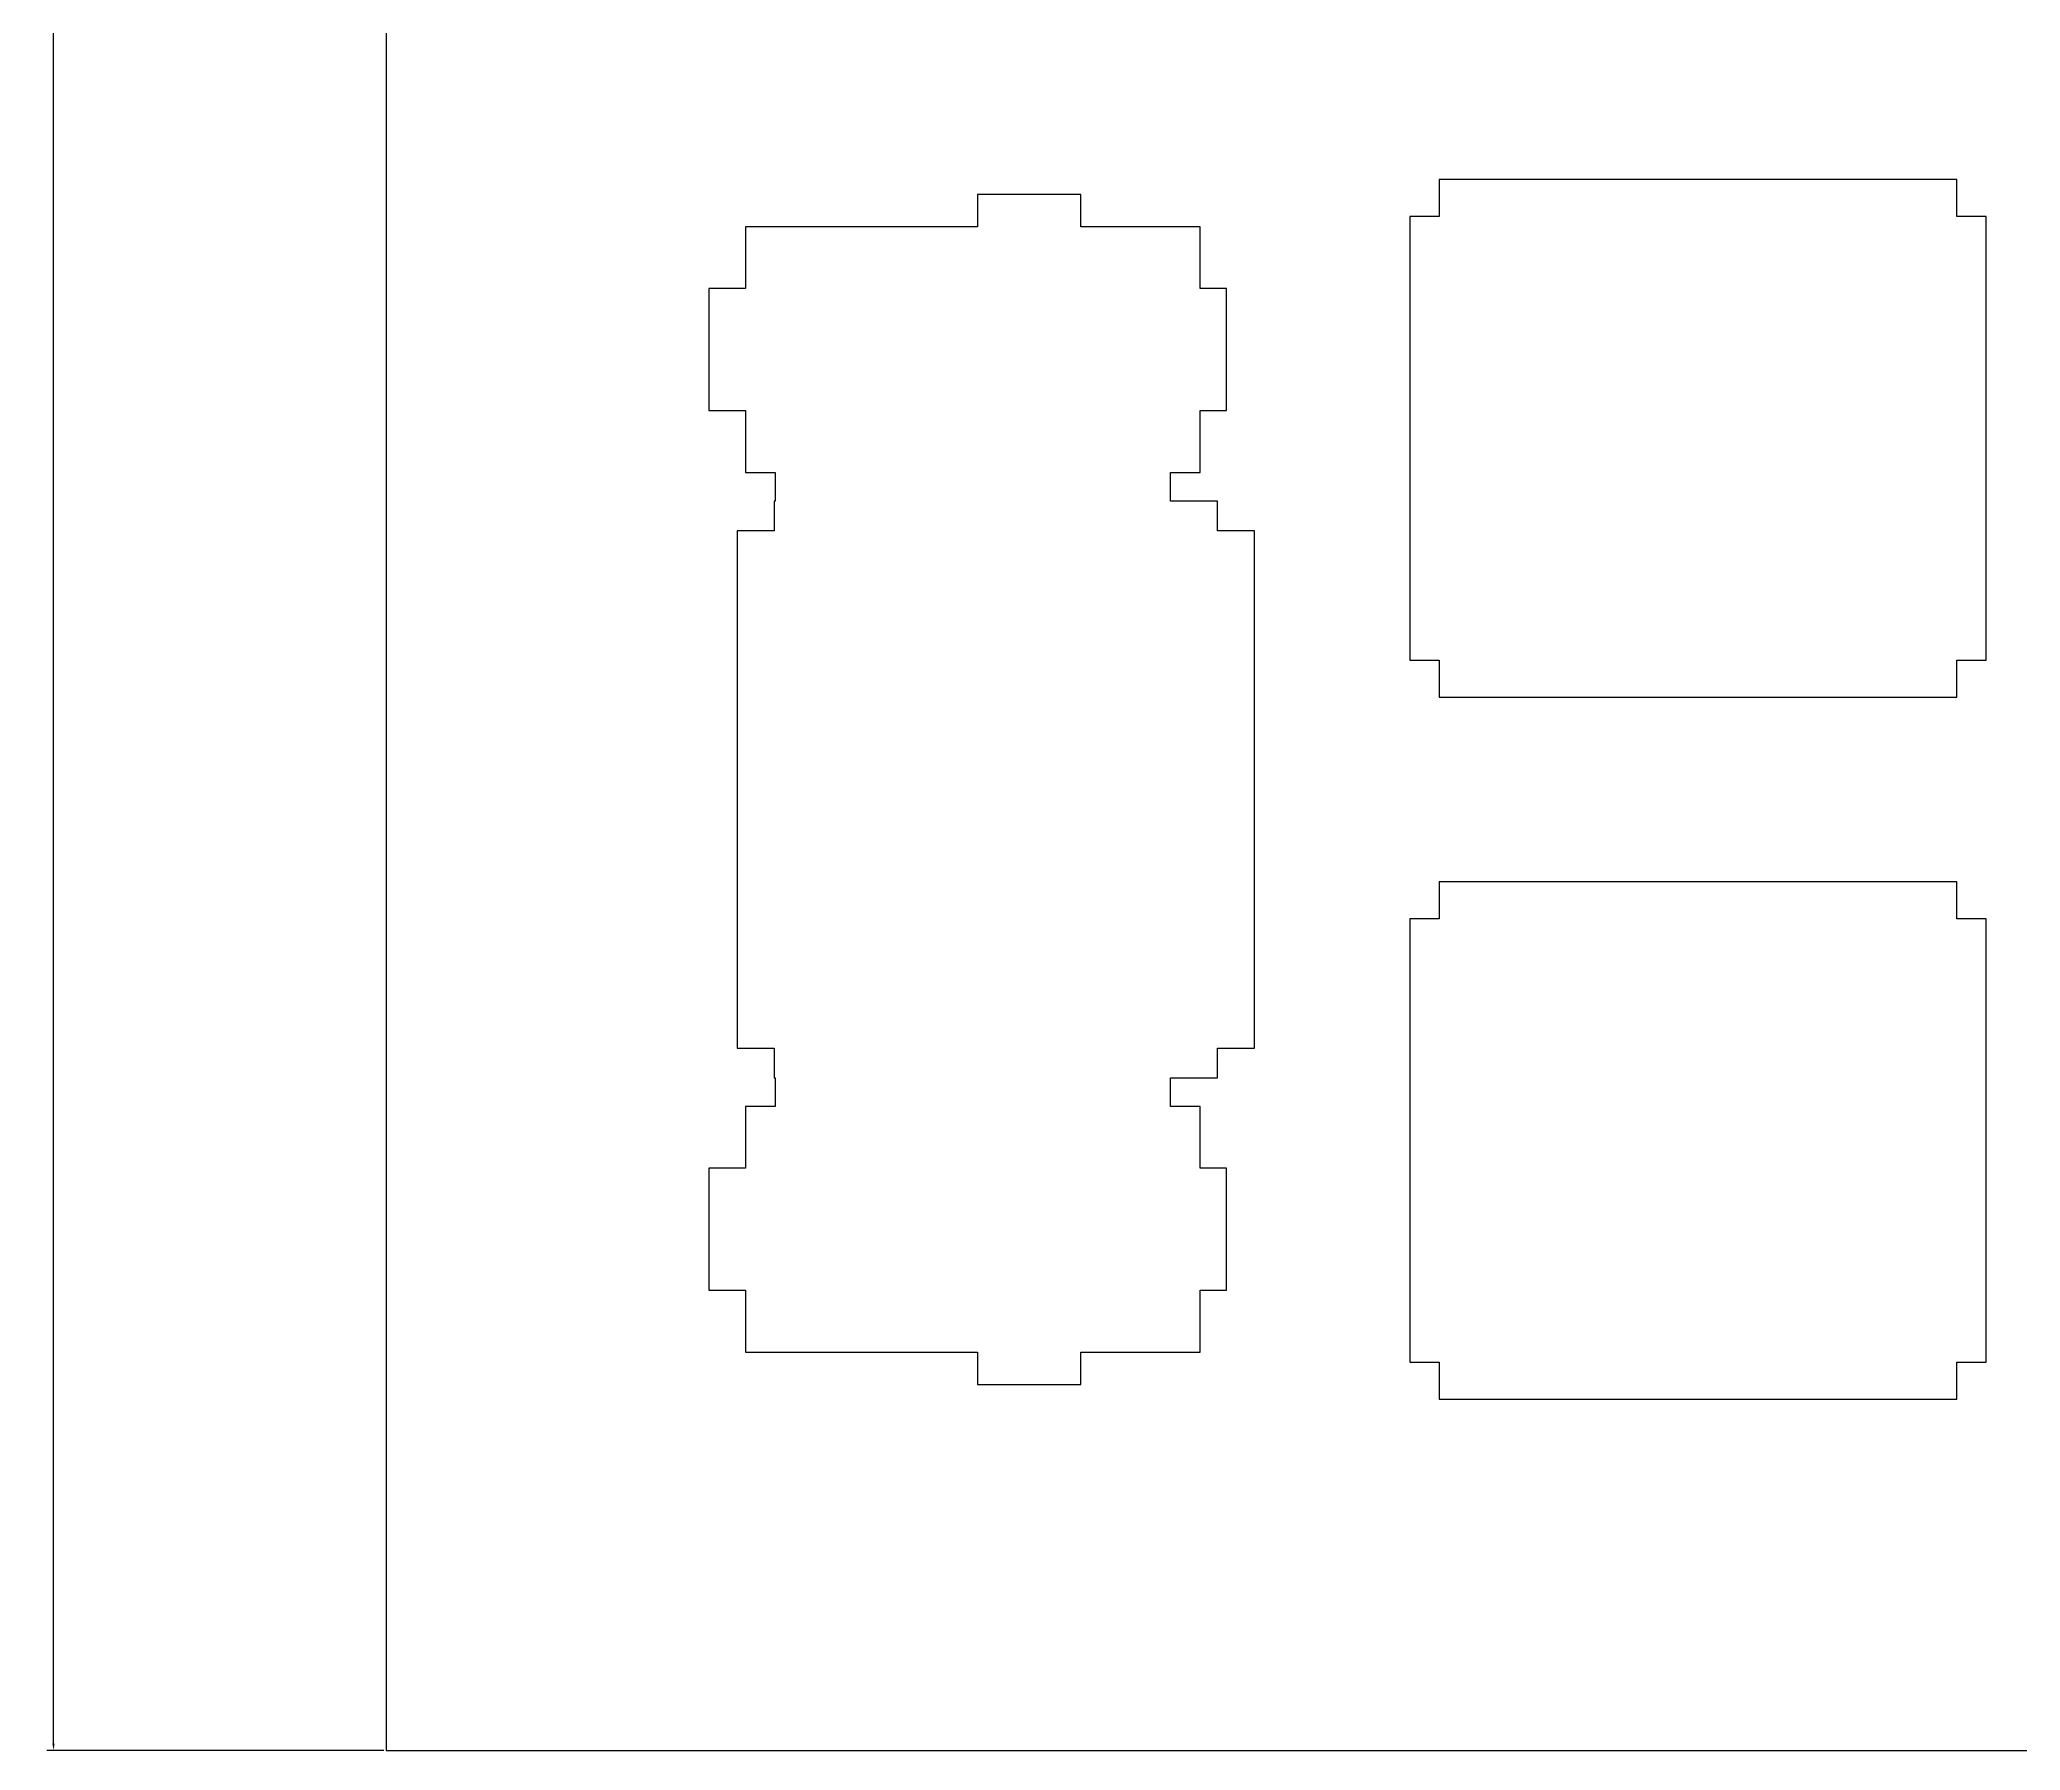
# Model space of a CAD drawing. Header units: inches. Extents: x -0.4 to 15.5, y 0 to 4.8.
# Drawn here: x -0.369 to 1.741, y 0 to 1.822 of the extents above; entities that cross this region are included whole.
import ezdxf

# ---------------------------------------------------------------- set-up
doc = ezdxf.new("R2010")
doc.units = ezdxf.units.IN
doc.header["$LTSCALE"] = 0.03937
doc.header["$MEASUREMENT"] = 0
doc.layers.get('0').update_dxf_attribs({"linetype": 'CONTINUOUS'})
doc.layers.get('Defpoints').update_dxf_attribs({"linetype": 'CONTINUOUS'})
doc.layers.add('LAYER1', color=7, linetype='CONTINUOUS')
doc.dimstyles.get("Standard").update_dxf_attribs({"dimtxt": 0.007087, "dimasz": 0.007087, "dimexe": 0.007087, "dimexo": 0.002461, "dimgap": 0.003543, "dimtad": 0, "dimtih": 1, "dimtoh": 1, "dimdec": 4, "dimzin": 0, "dimdsep": 46, "dimtxsty": 'Standard', "dimcen": 0.003543, "dimadec": 0, "dimazin": 0, "dimtfac": 1, "dimtdec": 4, "dimtofl": 0, "dimtmove": 0, "dimatfit": 3, "dimfxl": 0.03937, "dimtolj": 1, "dimtzin": 0, "dimarcsym": 0})

# ---------------------------------------------------------------- blocks, each defined once
blk = doc.blocks.new('*D1')
at = {"color": 0, "linetype": 'Continuous', "lineweight": -2, "transparency": 16777216}
for p, q in [((-0.0025, 4.2913), (-0.3614, 4.2913)), ((-0.3543, 4.2843), (-0.3543, 2.1528)), ((-0.3543, 0.0071), (-0.3543, 2.1386)), ((-0.0025, 0), (-0.3614, 0))]:
    blk.add_line(p, q, dxfattribs=at)
at = {"color": 0, "linetype": 'Continuous', "transparency": 16777216}
for points in [[(-0.3555, 4.2843), (-0.3531, 4.2843), (-0.3543, 4.2913)], [(-0.3555, 0.0071), (-0.3531, 0.0071), (-0.3543, 0)]]:
    blk.add_solid(points, dxfattribs=at)
at = {"layer": 'Defpoints', "color": 0, "linetype": 'Continuous', "transparency": 16777216}
for p in [(0, 4.2913), (-0.3543, 0), (0, 0)]:
    blk.add_point(p, dxfattribs=at)
at = {"color": 0, "linetype": 'Continuous', "transparency": 16777216, "insert": (-0.3543, 2.1457), "char_height": 0.00709, "attachment_point": 5}
blk.add_mtext('\\A1;4.2913', dxfattribs=at)

msp = doc.modelspace()

# ---------------------------------------------------------------- linework, layer by layer
at = {"layer": 'LAYER1'}
for points in [[(0, 0), (15.51181, 0), (15.51181, 4.29134), (0, 4.29134), (0, 0)], [(1.67323, 1.16142), (1.70472, 1.16142), (1.70472, 1.63386), (1.67323, 1.63386), (1.67323, 1.67323), (1.12205, 1.67323), (1.12205, 1.63386), (1.09055, 1.63386), (1.09055, 1.16142), (1.12205, 1.16142), (1.12205, 1.12205), (1.67323, 1.12205), (1.67323, 1.16142)], [(0.38307, 1.42717), (0.38307, 1.36122), (0.41457, 1.36122), (0.41457, 1.33071), (0.41339, 1.33071), (0.41339, 1.29921), (0.37402, 1.29921), (0.37402, 0.74803), (0.41339, 0.74803), (0.41339, 0.71654), (0.41457, 0.71654), (0.41457, 0.68602), (0.38307, 0.68602), (0.38307, 0.62008), (0.34402, 0.62008), (0.34402, 0.49016), (0.38307, 0.49016), (0.38307, 0.42421), (0.62992, 0.42421), (0.62992, 0.38976), (0.74016, 0.38976), (0.74016, 0.42421), (0.86732, 0.42421), (0.86732, 0.49016), (0.8952, 0.49016), (0.8952, 0.62008), (0.86732, 0.62008), (0.86732, 0.68602), (0.83583, 0.68602), (0.83583, 0.71654), (0.88583, 0.71654), (0.88583, 0.74803), (0.9252, 0.74803), (0.9252, 1.29921), (0.88583, 1.29921), (0.88583, 1.33071), (0.83583, 1.33071), (0.83583, 1.36122), (0.86732, 1.36122), (0.86732, 1.42717), (0.8952, 1.42717), (0.8952, 1.55709), (0.86732, 1.55709), (0.86732, 1.62303), (0.74016, 1.62303), (0.74016, 1.65748), (0.62992, 1.65748), (0.62992, 1.62303), (0.38307, 1.62303), (0.38307, 1.55709), (0.34402, 1.55709), (0.34402, 1.42717), (0.38307, 1.42717)], [(1.67323, 0.41339), (1.70472, 0.41339), (1.70472, 0.88583), (1.67323, 0.88583), (1.67323, 0.9252), (1.12205, 0.9252), (1.12205, 0.88583), (1.09055, 0.88583), (1.09055, 0.41339), (1.12205, 0.41339), (1.12205, 0.37402), (1.67323, 0.37402), (1.67323, 0.41339)]]:
    msp.add_lwpolyline(points, close=True, dxfattribs=at)

# ---------------------------------------------------------------- dimensions: what is measured, and where the dimension line sits
at = {"linetype": 'Continuous'}
dim = msp.add_linear_dim(base=(-0.35433, 0), p1=(0, 4.29134), p2=(0, 0), angle=90, dimstyle='Standard', override={"dimscale": 1}, dxfattribs=at)
dim.commit()
dim.dimension.update_dxf_attribs({"geometry": '*D1', "text_midpoint": (-0.35433, 2.14567)})

doc.saveas('drawing.dxf')
